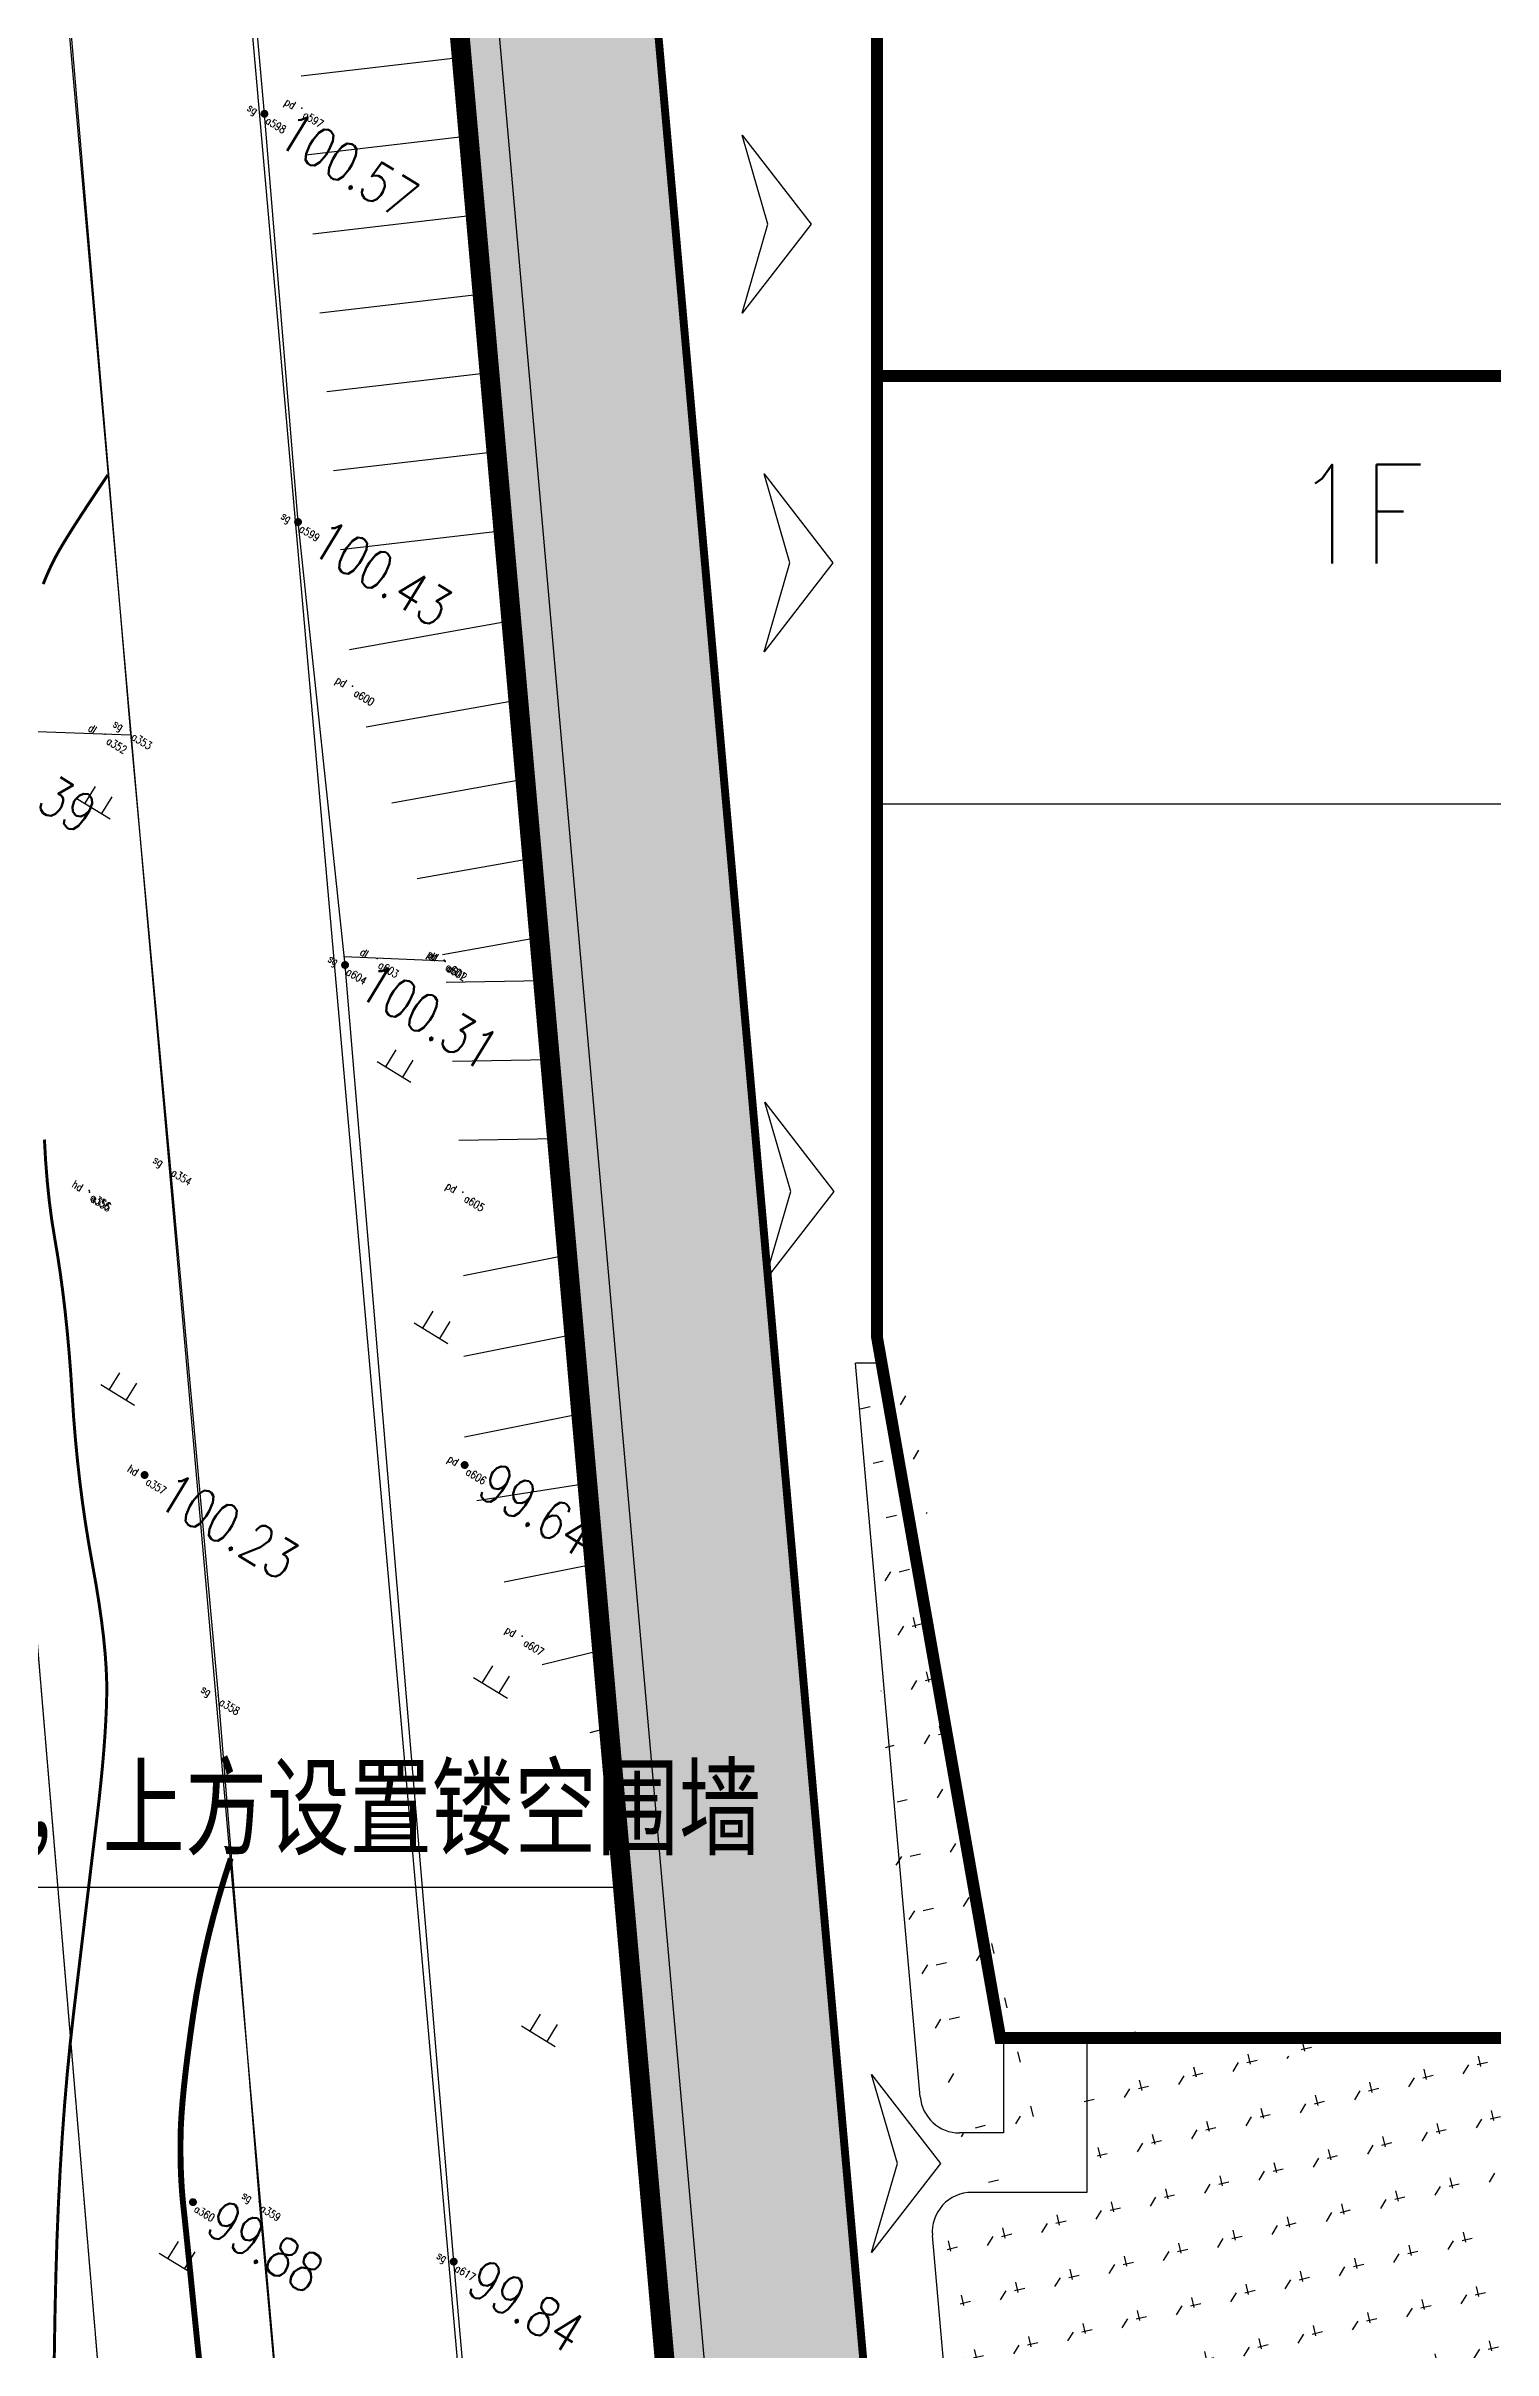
# Model space of a CAD drawing. Header units: millimetres. Extents: x -330863 to 383137, y -246038 to 314990.
# Drawn here: x -125490 to -88938, y 34169 to 92387 of the extents above; entities that cross this region are included whole.
import ezdxf
from ezdxf.enums import TextEntityAlignment as Align

# ---------------------------------------------------------------- set-up
doc = ezdxf.new("R2010")
doc.units = ezdxf.units.MM
for name, pattern in [('DASH', [0.35, 0.25, -0.1]), ('HIDDEN', [0.375, 0.25, -0.125]), ('X1', [5, 4, -1]), ('X2', [10, 8, -2])]:
    doc.linetypes.add(name, pattern=pattern)
for name, color, linetype in [('-GRASS', 114, 'Continuous'), ('-建筑轮廓线', 7, 'Continuous'), ('-总图道路', 7, 'Continuous'), ('-文字', 7, 'Continuous'), ('A-fence', 6, 'Continuous'), ('A-landscape', 41, 'Continuous'), ('GCD', 8, 'Continuous'), ('MAP', 251, 'Continuous'), ('S_其它', 7, 'Continuous'), ('S市政接口', 7, 'Continuous'), ('农转用2000坐标', 6, 'Continuous')]:
    doc.layers.add(name, color=color, linetype=linetype)
doc.layers.add('PUB_DIM', color=7, linetype='Continuous', lineweight=0)
doc.layers.add('X消防车道', color=6, linetype='HIDDEN', lineweight=18)
doc.styles.add('_HZTXT', font='simplex.shx', dxfattribs={"width": 0.8, "bigfont": 'hztxt.shx'})
doc.styles.add('_TCH_DIM_T3', font='SIMPLEX.shx', dxfattribs={"width": 0.6, "bigfont": 'GBCBIG.shx'})
doc.styles.add('hz', font='simplex', dxfattribs={"width": 0.699999988079071, "bigfont": 'hztxt'})
doc.styles.add('等线体', font='simplex.shx', dxfattribs={"width": 0.6, "bigfont": 'hztxt.shx'})
doc.linetypes.add('10422', pattern='A,0.75,[150,AAA.SHX,S=0.5,R=0,X=0,Y=0.5],1.5,[177,AAA.SHX,S=1,R=0,X=0,Y=0.4],0.75', length=3)
doc.linetypes.add('1161', pattern='A,0,[149,AAA.SHX,S=0.15,R=0,X=0,Y=0],-1.6', length=1.6)
doc.linetypes.add('FENCELINE2', pattern='A,0.25,-0.1,[132,ltypeshp.shx,S=0.1,R=0,X=-0.1,Y=0],-0.1,1', length=1.45)
doc.dimstyles.new('_TCH_ARCH_M_M&&1', dxfattribs={"dimtxt": 3, "dimasz": 0.5, "dimexe": 1.25, "dimexo": 1.5, "dimgap": 0.6312500000000001, "dimtad": 1, "dimtxsty": '_TCH_DIM_T3', "dimblk": 'ARCHTICK', "dimcen": 2.5, "dimclrt": 7, "dimazin": 2, "dimtfac": 1, "dimtix": 1, "dimtmove": 2, "dimatfit": 3})
pattern_1 = [(58.51216201923266, (-1970228605.701966, -2547630934.377606), (-329.7050402672918, 1372.037246682207), [264.5806600000001, -1731.010149999999]), (13.51216201923265, (-1970228605.701966, -2547630934.377606), (-329.7052649889981, 1372.038181840949), [264.58066, -1146.516149999998]), (103.5121620192325, (-1970228605.701966, -2547630934.377606), (-1372.038181840949, -329.7052649889981), [264.5806599999999, -1146.516149999997])]
pattern_2 = [(328.5122373580438, (-1970227838.225398, -2547631404.462406), (6187.806834028878, 1486.958837609646), [1349.999999999999, -3149.999999999999]), (328.5122373580438, (-1970225300.753295, -2547632430.97852), (6187.806834028878, 1486.958837609646), [1124.999999999998, -3374.999999999999]), (328.5122373580438, (-1970225375.101239, -2547632121.58818), (6187.806834028878, 1486.958837609646), [899.9999999999995, -3599.999999999999]), (328.5122373580438, (-1970225938.71009, -2547630457.115271), (6187.806834028878, 1486.958837609646), [675, -675, 899.9999999999995, -2249.999999999996]), (328.5122373580438, (-1970225821.188889, -2547630265.246129), (6187.806834028878, 1486.958837609646), [899.9999999999995, -224.9999999999999, 1124.999999999998, -2249.999999999996]), (328.5122373580438, (-1970227077.926367, -2547628440.078764), (6187.806834028878, 1486.958837609646), [1124.999999999998, -3374.999999999999]), (328.5122373580438, (-1970223314.891472, -2547630481.112419), (6187.806834028878, 1486.958837609646), [1124.999999999998, -3374.999999999999]), (58.51223735804372, (-1970228135.617166, -2547630166.90104), (-1486.958837609646, 6187.806834028878), [675, -3824.999999999997]), (58.51223735804372, (-1970225797.191742, -2547627641.427511), (-1486.958837609646, 6187.806834028878), [450, -4049.999999999996]), (58.51223735804372, (-1970227838.225398, -2547631404.462406), (-1486.958837609646, 6187.806834028878), [675, -3824.999999999997]), (58.51223735804372, (-1970225339.105515, -2547628185.860253), (-1486.958837609646, 6187.806834028878), [224.9999999999999, -4274.999999999995]), (58.51223735804372, (-1970226087.405974, -2547629838.334588), (-1486.958837609646, 6187.806834028878), [675, -3824.999999999997]), (58.51223735804372, (-1970226526.31609, -2547631416.46098), (-1486.958837609646, 6187.806834028878), [1124.999999999997, -3374.999999999996]), (58.51223735804372, (-1970224497.281007, -2547628965.335395), (-1486.958837609646, 6187.806834028878), [675, -3824.999999999997]), (58.51223735804372, (-1970225053.712322, -2547630735.330928), (-1486.958837609646, 6187.806834028878), [899.9999999999992, -3599.999999999995]), (58.51223735804372, (-1970224861.84318, -2547630852.852129), (-1486.958837609646, 6187.806834028878), [899.9999999999992, -3599.999999999995]), (58.51223735804372, (-1970225535.795696, -2547632814.716804), (-1486.958837609646, 6187.806834028878), [450, -4049.999999999996]), (58.51223735804372, (-1970224607.624672, -2547632591.672979), (-1486.958837609646, 6187.806834028878), [1124.999999999997, -3374.999999999996]), (13.51223735804375, (-1970227986.92128, -2547630785.681722), (2350.423994265529, 3837.382829380015), [1909.187999999995, -4454.772899999999]), (13.51223735804375, (-1970227485.661798, -2547630828.85498), (2350.423994265529, 3837.382829380015), [954.5939999999998, -5409.366899999998]), (13.51223735804375, (-1970224466.106323, -2547629775.98522), (2350.423994265529, 3837.382829380015), [1272.792149999999, -5091.168599999996]), (13.51223735804375, (-1970224348.585123, -2547629584.116078), (2350.423994265529, 3837.382829380015), [954.5939999999998, -5409.366899999998]), (103.5122373580437, (-1970225926.711516, -2547629145.205963), (-3837.382829380015, 2350.423994265529), [318.1994999999999, -6045.761399999998]), (103.5122373580437, (-1970227986.92128, -2547630785.681722), (-3837.382829380015, 2350.423994265529), [636.3944999999999, -5727.566399999997]), (103.5122373580437, (-1970226130.579232, -2547630339.594071), (-3837.382829380015, 2350.423994265529), [636.3944999999999, -5727.566399999997]), (103.5122373580437, (-1970224583.627524, -2547629967.854362), (-3837.382829380015, 2350.423994265529), [636.3944999999999, -5727.566399999997]), (103.5122373580437, (-1970222962.327873, -2547629905.504994), (-3837.382829380015, 2350.423994265529), [954.5939999999998, -5409.366899999998]), (103.5122373580437, (-1970223079.849073, -2547630097.374137), (-3837.382829380015, 2350.423994265529), [636.3944999999999, -5727.566399999997]), (103.5122373580437, (-1970223036.675815, -2547629596.114652), (-3837.382829380015, 2350.423994265529), [636.3944999999999, -5727.566399999997]), (103.5122373580437, (-1970226303.272265, -2547632344.632007), (-3837.382829380015, 2350.423994265529), [954.5939999999998, -5409.366899999998]), (355.0772885580437, (-1970223741.803015, -2547630747.329504), (3837.382818168541, -2350.42398528727), [503.0999999999999, -9559.205699999997]), (355.0772885580437, (-1970225288.754723, -2547631119.069212), (3837.382818168541, -2350.42398528727), [503.0999999999999, -9559.205699999997]), (355.0772885580437, (-1970225926.711516, -2547629145.205963), (3837.382818168541, -2350.42398528727), [1006.199999999997, -9056.105699999998]), (355.0772885580437, (-1970225147.236374, -2547628303.381453), (3837.382818168541, -2350.42398528727), [1006.199999999997, -9056.105699999998]), (355.0772885580437, (-1970225734.842374, -2547629262.727163), (3837.382818168541, -2350.42398528727), [1006.199999999997, -9056.105699999998]), (355.0772885580437, (-1970222962.327873, -2547629905.504994), (3837.382818168541, -2350.42398528727), [1006.199999999997, -9056.105699999998]), (355.0772885580437, (-1970227783.053566, -2547629591.293614), (3837.382818168541, -2350.42398528727), [1509.344999999999, -8552.9607]), (355.0772885580437, (-1970227665.532366, -2547629399.424473), (3837.382818168541, -2350.42398528727), [1509.344999999999, -8552.9607]), (355.0772885580437, (-1970226725.362765, -2547627864.471337), (3837.382818168541, -2350.42398528727), [1509.344999999999, -8552.9607]), (31.94718617804375, (-1970224924.192548, -2547629231.552478), (2351.338415779578, 3837.953054879803), [503.0999999999996, -9559.199999999992]), (31.94718617804375, (-1970223314.891472, -2547630481.112419), (2351.338415779578, 3837.953054879803), [503.0999999999996, -6036.599999999995, 1006.199999999996, -2515.499999999997]), (31.94718617804375, (-1970223933.672156, -2547630629.808303), (2350.423982255934, 3837.382824745177), [1006.199999999996, -9056.105699999995]), (31.94718617804375, (-1970226001.059457, -2547628835.815621), (2350.423982255934, 3837.382824745177), [1006.199999999996, -9056.105699999995]), (31.94718617804375, (-1970226192.928599, -2547628718.29442), (2350.423982255934, 3837.382824745177), [1006.199999999996, -9056.105699999995]), (31.94718617804375, (-1970224614.802207, -2547629157.204536), (2350.423982255934, 3837.382824745177), [1509.344999999998, -8552.960699999992]), (85.07728855804373, (-1970226161.753916, -2547629528.944246), (2350.423985287269, 3837.382818168541), [503.0999999999998, -9559.205699999997]), (85.07728855804373, (-1970223902.49747, -2547631440.458128), (2350.423985287269, 3837.382818168541), [503.0999999999998, -9559.205699999997]), (85.07728855804373, (-1970225375.101239, -2547632121.58818), (2350.423985287269, 3837.382818168541), [1006.199999999997, -9056.105699999996]), (85.07728855804373, (-1970225449.449179, -2547631812.197837), (2350.423985287269, 3837.382818168541), [1006.199999999997, -9056.105699999996]), (85.07728855804373, (-1970223420.414098, -2547629361.072252), (2350.423985287269, 3837.382818168541), [1006.199999999997, -9056.105699999996]), (85.07728855804373, (-1970227665.532366, -2547629399.424473), (2350.423985287269, 3837.382818168541), [1006.199999999997, -9056.105699999996]), (85.07728855804373, (-1970226687.010547, -2547632109.589605), (2350.423985287269, 3837.382818168541), [1509.344999999996, -8552.960699999998]), (121.9471861780437, (-1970223933.672156, -2547630629.808303), (-3837.382824745177, 2350.423982255937), [1006.199999999997, -9056.105699999998]), (121.9471861780437, (-1970223859.324215, -2547630939.198646), (-3837.382824745177, 2350.423982255937), [1006.199999999997, -9056.105699999998]), (121.9471861780437, (-1970227912.57334, -2547631095.072063), (-3837.382824745177, 2350.423982255937), [503.0999999999998, -9559.205699999997]), (121.9471861780437, (-1970225821.188889, -2547630265.246129), (-3837.382824745177, 2350.423982255937), [503.0999999999998, -9559.205699999997]), (121.9471861780437, (-1970224348.585123, -2547629584.116078), (-3837.382824745177, 2350.423982255937), [503.0999999999998, -9559.205699999997])]

# ---------------------------------------------------------------- blocks, each defined once
blk = doc.blocks.new('gc119')
for p, q in [((-1, 0), (1, 0)), ((-0.5, 1), (-0.5, 0)), ((0.5, 1), (0.5, 0))]:
    blk.add_line(p, q)
blk = doc.blocks.new('GC200')
at = {"linetype": 'Continuous', "const_width": 0.2, "flags": 128}
blk.add_lwpolyline([(-0.1, 0, 1), (0.1, 0, 1)], format="xyb", close=True, dxfattribs=at)
blk = doc.blocks.new('_ArchTick')
at = {"color": 0, "linetype": 'ByBlock', "const_width": 0.4}
blk.add_lwpolyline([(-0.5, -0.5), (0.5, 0.5)], dxfattribs=at)
blk = doc.blocks.new('*D475')
at = {"layer": 'Defpoints', "color": 0, "transparency": 16777216}
for p in [(-104499.9985174485, 80239.78290537374), (-88499.9985171575, 80239.78290537374), (-88499.9985171575, 73235.63720442355)]:
    blk.add_point(p, dxfattribs=at)
at = {"layer": 'PUB_DIM', "color": 0, "lineweight": -2, "transparency": 16777216}
for p, q in [((-104499.9985174485, 80238.28290537371), (-104499.9985174485, 73234.38720442355)), ((-88499.9985171575, 80238.28290537371), (-88499.9985171575, 73234.38720442355)), ((-104499.9985174485, 73235.63720442355), (-88499.9985171575, 73235.63720442355))]:
    blk.add_line(p, q, dxfattribs=at)
at = {"layer": 'PUB_DIM', "color": 0, "lineweight": -2, "transparency": 16777216, "xscale": 0.5, "yscale": 0.5, "zscale": 0.5, "rotation": 180}
blk.add_blockref('_ArchTick', (-104499.9985174485, 73235.63720442355), dxfattribs=at)
at = {"layer": 'PUB_DIM', "color": 0, "lineweight": -2, "transparency": 16777216, "xscale": 0.5, "yscale": 0.5, "zscale": 0.5}
blk.add_blockref('_ArchTick', (-88499.9985171575, 73235.63720442355), dxfattribs=at)
at = {"layer": 'PUB_DIM', "color": 7, "transparency": 16777216, "insert": (-96499.99851730303, 73237.76845442355), "char_height": 3, "attachment_point": 5, "style": '_TCH_DIM_T3'}
blk.add_mtext('\\A1;16000.00', dxfattribs=at)

msp = doc.modelspace()

# ---------------------------------------------------------------- hatches: boundary and pattern name
at = {"layer": '-GRASS'}
h = msp.add_hatch(dxfattribs=at)
h.set_pattern_fill('GRASS', color=256, scale=500, angle=-31.48783798076735)
h.set_pattern_definition(pattern_1)
h.paths.add_polyline_path([(-118622.0629064459, 144697.9448643327, 0.1474760960691413), (-119909.3333739415, 147913.9705492929), (-111850.4828543495, 56463.54069251567), (-110826.5925631835, 56236.33826913311)])
h = msp.add_hatch(dxfattribs=at)
h.set_pattern_fill('GRASS', color=256, scale=500, angle=-31.48783798076735)
h.set_pattern_definition(pattern_1)
h.paths.add_polyline_path([(-103406.3365067681, 40383.45253111795, 0.3886986354547848), (-102410.1796731679, 39471.2500923127), (-101299.9985188339, 39471.25009557232), (-101299.9985184264, 41871.25009920448), (-101383.9492864767, 41871.25009920448), (-104381.9073503813, 58921.25009622424), (-105039.935602746, 58921.2500943616)])
h = msp.add_hatch(dxfattribs=at)
h.set_pattern_fill('GRASS', color=256, scale=500, angle=-31.48783798076735)
h.set_pattern_definition(pattern_1)
h.paths.add_polyline_path([(-110826.5925631835, 56236.33826913311), (-111850.4828543495, 56463.54069251567), (-93881.19583215797, -147448.7937486917), (-92857.29912516892, -147675.9975956008)])
h = msp.add_hatch(dxfattribs=at)
h.set_pattern_fill('GRASS', color=256, scale=500, angle=-31.48783798076735)
h.set_pattern_definition(pattern_1)
h.paths.add_polyline_path([(-88599.99851806556, 41871.25009920448), (-88499.998517856, 18207.88235606626), (-102111.5153609402, 25690.04804424942), (-103097.9087071586, 36883.46766557545), (-102101.7690383573, 37971.25009370968), (-99199.99851955567, 37971.25009231269), (-99199.99851926463, 41871.25009920448)])
at = {"layer": 'A-landscape', "linetype": 'Continuous'}
h = msp.add_hatch(dxfattribs=at)
h.set_pattern_fill('毛石砌体', color=256, scale=299.9999999999999, angle=-31.48776264195623, style=0)
h.set_pattern_definition(pattern_2)
h.paths.add_polyline_path([(-119775.3012827574, 148671.2501423247), (-120176.8513992405, 148671.2501423247), (-114638.2264630496, 85819.92269743232), (-114245.5855949642, 85921.02326236664)])
h = msp.add_hatch(dxfattribs=at)
h.set_pattern_fill('毛石砌体', color=256, scale=299.9999999999999, angle=-31.48776264195623, style=0)
h.set_pattern_definition(pattern_2)
h.paths.add_polyline_path([(-114245.5855949642, 85921.02326236664), (-114638.2264630496, 85819.92269743232), (-107754.4632006879, 7704.205561131239), (-107361.8223326606, 7805.306126065552)])
at = {"layer": 'X消防车道'}
h = msp.add_hatch(dxfattribs=at)
h.set_pattern_fill('DOTS', color=8, scale=1000, angle=-31.48783798076735)
h.set_pattern_definition([(328.5121620192327, (-1970228605.701966, -2547630934.377606), (1506.050284478311, 939.1527315207007), [0, -1587.499999999999])])
h.paths.add_polyline_path([(-93210.31932864338, -143669.9816289544, 0.388696347810305), (-80260.50890044775, -155528.7499007024), (-29868.25021682074, -155528.749902565, 0.0729934230257984), (-27282.11924788542, -155149.1864708438), (-24812.54212517292, -154408.3133338205, -0.0729934230209538), (-22226.41115623759, -154028.7499007024), (83399.93261551949, -154028.749902565, -0.414215405250258), (92399.99996935017, -163028.7391755916), (92400.01187910326, -173021.7107695714), (96400.0120633305, -173176.2576506659), (96399.99996935017, -163028.7344095483, 0.4142203272388091), (83399.6842201473, -150028.7499058246), (-22813.48650954664, -150028.749903962, 0.0729934230411844), (-25399.61747935508, -150408.3133356832), (-27869.19458594406, -151149.1864689812, -0.0729934230362219), (-30455.32555586891, -151528.7499007024), (-80260.50890015671, -151528.7499007024, -0.3886976849728412), (-89225.76594498008, -143318.7917464599), (-114666.7633144511, 145381.2082974985, -0.4401982675162612), (-105701.5062695695, 155171.2501437217), (85999.68118983321, 155171.2501404621, -0.414210992521494), (94999.68118930935, 146171.3291063718, -0.1414481113697162), (96999.68118965859, 153099.4533711858, 0.2576703992202549), (85999.5199388382, 159171.2501390651), (-105701.6028190823, 159171.2501441874, 0.4401960510058327), (-118651.3220010651, 145030.0785886869)])

# ---------------------------------------------------------------- linework, layer by layer
at = {"layer": '-建筑轮廓线', "const_width": 300, "elevation": 10100}
msp.add_lwpolyline([(-88499.9985171575, 84051.25010030344), (-88499.9985170411, 104651.2501003966), (-104499.9985165754, 104651.2501003966), (-104499.9985171575, 84051.25010030344)], close=True, dxfattribs=at)
msp.add_lwpolyline([(-88599.99851806556, 42051.25009937211), (-101383.9492865931, 42051.25009937211), (-104499.9985176814, 59772.85869110375), (-104499.9985171575, 84051.25010030344), (-99382.19749094918, 84051.2500993721), (-94135.86357066873, 84051.2500993721), (-88499.9985171575, 84051.25010030344)], dxfattribs=at)
at = {"layer": '-总图道路'}
for p, q in [((-92048.97187836235, -156848.7498996034, 10100), (-118710.1761069475, 145697.9447111301, 10100)), ((-104381.907350556, 59101.25009592622, 10100), (-105039.935602746, 59101.25009406358, 10100)), ((-103406.3378405384, 40563.4676643461, 10100), (-105039.935602746, 59101.25009406358, 10100)), ((-101299.9985188339, 42051.25009937211, 10100), (-101299.9985188339, 39651.25009573996, 10100)), ((-99199.99851926463, 42051.25009937211, 10100), (-99199.99851926463, 38151.25010039658, 10100)), ((-101299.9985188339, 39651.25009573996, 10100), (-102410.1981662656, 39651.25009248033, 10100)), ((-99199.99851926463, 38151.25010039658, 10100), (-102101.7690383573, 38151.25009248033, 10100)), ((-99753.65567696048, -886.5323265269399, 10100), (-103097.9087074497, 37063.46766574308, 10100))]:
    msp.add_line(p, q, dxfattribs=at)
for points, elevation in [([(-125222.1342405514, 148767.0760561526), (-97501.66226358619, -165927.0740256831)], 112108.9999999763), ([(-129813.5966194654, 148371.250142511), (-102153.5767055442, -165636.6233637742)], 10100)]:
    msp.add_lwpolyline(points, dxfattribs=dict(at, elevation=elevation))
for centre, start, end in [((-102410.1981689431, 40651.25009248033, 10100), 185.0360518371188, 269.9999979756226), ((-102101.7690358544, 37151.25009248033, 10100), 90.00000015674752, 185.0360445252713)]:
    msp.add_arc(centre, 1000, start, end, dxfattribs=at)
at = {"layer": 'A-fence', "linetype": 'FENCELINE2', "ltscale": 0.0025}
msp.add_line((-119976.0763493227, 148671.2501409277, 10100), (-92966.48708265042, -157828.7498292699, 10100), dxfattribs=at)
at = {"layer": 'A-landscape', "linetype": 'Continuous', "elevation": 10100}
for points in [[(-93149.63754603874, -158028.7498289905), (-120176.8513992405, 148671.2501423247)], [(-92783.33648555912, -157628.7498295493), (-119775.3012827574, 148671.2501423247)]]:
    msp.add_lwpolyline(points, dxfattribs=at)
at = {"layer": 'MAP', "linetype": 'Continuous', "elevation": 10100, "flags": 128}
msp.add_lwpolyline([(89999.5778341568, 198988.8426653854), (-123977.9142581951, 194083.5166710242), (-92775.77438176145, -159992.9235315136), (90000.00148703344, -167056.3588061556)], close=True, dxfattribs=at)
at = {"layer": 'MAP', "linetype": '10422', "flags": 128}
msp.add_lwpolyline([(-98102.82609687185, -161561.1142095364), (-98834.82955791755, -151475.7109487615), (-99257.59166286793, -146263.3854405209), (-100364.3289240985, -133102.3717395216), (-103053.4642099496, -102588.6802490055), (-104125.4881214676, -90113.83561074732), (-105966.3987736543, -69467.08310751244), (-107241.844169735, -54856.50306876749), (-109471.0101116774, -30306.15813873708), (-110476.470331077, -18522.91907865554), (-111366.6766443616, -7751.932228747755), (-112621.7051247344, 7496.976995542645), (-113709.7638944373, 19493.8102491945), (-115191.4544948353, 36400.16638923436), (-117936.6545553761, 69165.72682529688), (-119124.3202010495, 80360.48123536631), (-119973.9383404353, 90675.06300115958), (-121028.2395596709, 102537.4699637107), (-123042.2722843336, 124488.7353071757), (-124209.3347272579, 137110.9152004868), (-125254.5524275605, 149235.12836935), (-127227.8449853742, 171159.094649069), (-128292.7678139508, 182272.8046236374), (-128764.0503071574, 187693.095926363), (-129291.6716350568, 193899.0112693794)], dxfattribs=at)
at = {"layer": 'MAP', "linetype": '10422'}
msp.add_lwpolyline([(-133474.6627652179, 193543.3771337196), (-133221.1446720152, 190561.4813293144), (-132180.7351028523, 178324.1183405556), (-131904.6479899529, 172920.1905184239), (-128282.7618986461, 130399.2525094002), (-126953.5620748624, 117277.8797984868), (-123365.0271046767, 75104.5460223034), (-122357.6965506631, 64088.26361240819), (-121145.4216754623, 50708.98673932999), (-120110.6012170179, 37916.85374237597), (-118754.733566076, 22817.26116843522), (-116305.1615176932, -4880.687001459301), (-114560.0330647407, -24992.66593653709), (-112135.1932108495, -53050.72147568687), (-110381.5494835703, -73413.00520563498), (-108448.3933460409, -94249.94385551661), (-106193.0806875438, -120591.7341111414), (-104483.3994299965, -139760.2786308341), (-102816.8561492907, -157157.4600840174), (-102459.1871413262, -162020.7600508071)], dxfattribs=at)
at = {"layer": 'MAP', "linetype": 'X1', "elevation": 10100, "flags": 128}
msp.add_lwpolyline([(-106123.5938966251, -152387.9940261319), (-118181.5279654669, -37646.33495623246), (-130410.1226535835, 108086.9469313696), (-131732.5005516736, 122019.7367441654), (-135483.9185694558, 151514.1963443532)], dxfattribs=at)
at = {"layer": 'MAP', "linetype": 'Continuous', "elevation": 10100}
for points in [[(-114990.7995017688, 92099.30618915707), (-119041.4674745383, 91626.75132246688)], [(-114815.164615456, 90106.23213758694), (-118928.1554383901, 89626.40662601218)], [(-114639.529729085, 88113.15808601677), (-118752.5013540848, 87633.33481380715)], [(-114463.8948427723, 86120.08403444663), (-118576.8472698377, 85640.26300346477)], [(-114288.2599559356, 84127.0099824108), (-118401.193185416, 83647.19119032843)], [(-114112.6250695647, 82133.93593037501), (-118225.539101169, 81654.11937905475)], [(-113936.9901832519, 80140.86187927052), (-118049.8850170383, 79661.04756545275)], [(-113735.9953494719, 77860.00756237656), (-117826.8040361558, 77129.84303029254)], [(-113559.7370537557, 75859.85917428508), (-117399.6669634338, 75174.47375429794)], [(-113383.4787584468, 73859.71078433096), (-116758.5407010605, 73257.29920359328)], [(-113207.2204626724, 71859.56239530817), (-116117.4144388619, 71340.12465428561)], [(-113030.96216748, 69859.41400721669), (-115476.288176314, 69422.9501054436)], [(-112934.5649868459, 68765.51562098786), (-115385.4620578326, 68726.64490545169)], [(-112758.5436123749, 66768.05576605722), (-115225.4175142711, 66728.9316604659)], [(-112582.52223738, 64770.59591112658), (-115065.3729706514, 64731.21841734275)], [(-112323.614667342, 61832.5579694286), (-114947.0688485866, 61310.73789594695)], [(-112147.0123305311, 59828.5054594092), (-114933.6484557693, 59274.2275625281)], [(-111970.409993371, 57824.45294845849), (-114920.228063243, 57237.71722724661)], [(-111815.1248955377, 56062.30474419891), (-114610.5926262657, 55622.48869117349)], [(-111635.7177802687, 54026.42409427091), (-113920.8276405674, 53569.51886944472)], [(-111444.1050539585, 51852.03630447388), (-112953.5656830389, 51478.72301114722)], [(-111270.9647730784, 49887.27059930563), (-111753.1931865937, 49764.78325592354)]]:
    msp.add_lwpolyline(points, dxfattribs=at)
at = {"layer": 'MAP', "linetype": 'Continuous', "flags": 128}
for points, const_width in [([(-125562.7735864813, 78791.68013220651), (-125504.9026700412, 78934.77748537436), (-125444.8869403545, 79074.595389124), (-125382.7263980615, 79211.13384718075), (-125318.4210422309, 79344.39285628498), (-125251.9708735612, 79474.372417368), (-125172.1987173636, 79619.15568372235), (-125067.927399124, 79796.82580910623), (-124939.1569193662, 80007.38279445095), (-124785.887277741, 80250.82663742825), (-124608.1184744811, 80527.15734129772), (-124405.8505092957, 80836.3749009371), (-124179.0833826503, 81178.47932053728), (-123927.8170937882, 81553.47059916705)], 75), ([(-125289.4414854212, 33409.96554557234), (-125279.0006194822, 34268.04922863841), (-125263.2792559429, 35148.97085370496), (-125242.2773950361, 36052.73042123765), (-125214.5745999855, 36957.25339341909), (-125178.7504344806, 37840.46523056924), (-125134.8048984632, 38702.36593222246), (-125082.7379916422, 39542.95549931005), (-125022.5497147161, 40362.23393043503), (-124954.240067685, 41160.20122746006), (-124877.8090495593, 41936.85738852248), (-124793.2566612703, 42692.20241548493), (-124706.5826173616, 43420.21302243694), (-124623.7866329588, 44114.86592626199), (-124544.8687077709, 44776.16112742572), (-124469.8288421473, 45404.09862359985), (-124398.6670357385, 45998.67841757833), (-124331.383288952, 46559.90050749853), (-124267.9776015552, 47087.76489429175), (-124208.4499736642, 47582.27157749235), (-124154.137236937, 48049.57823937758), (-124106.3762245444, 48495.84256408736), (-124065.1669353805, 48921.06455115601), (-124030.5093700276, 49325.24419918656), (-124002.403528369, 49708.38150864467), (-123980.8494104631, 50070.47648046166), (-123965.847016077, 50411.52911417186), (-123957.3963454435, 50731.53940930962), (-123958.4939185856, 51053.59407437965), (-123972.1362543618, 51400.77981555834), (-123998.32335382, 51773.09663238004), (-124037.0552161452, 52170.5445253104), (-124088.331842036, 52593.12349108979), (-124152.1532310848, 53040.83353623748), (-124228.5193834663, 53513.67465609684), (-124317.4302987731, 54011.64685113355), (-124408.7322597601, 54525.17262723296), (-124492.2715482511, 55044.67448608949), (-124568.0481652357, 55570.15242910012), (-124636.0621094913, 56101.60645626485), (-124696.3133816584, 56639.0365661867), (-124748.8019817951, 57182.44276119396), (-124793.5279095522, 57731.82503849268), (-124830.4911650461, 58287.18339947983), (-124866.3707626378, 58838.03954597563), (-124907.8457165719, 59373.91517933458), (-124954.9160262663, 59894.81029909104), (-125007.5816918374, 60400.72490617633), (-125065.8427136345, 60891.65900059044), (-125129.6990915993, 61367.6125809364), (-125199.1508256737, 61828.58564861119), (-125274.1979157412, 62274.5782036148), (-125346.7683259491, 62724.62055616081), (-125408.7900213175, 63197.74302111938), (-125460.2630015556, 63693.94559616223), (-125501.1872660811, 64213.22828361764), (-125531.5628157672, 64755.59108115732)], 75), ([(-121592.5984027539, 33632.92662443593), (-121645.1174486405, 34129.94469719008), (-121695.7057547383, 34618.84548252449), (-121744.3633200577, 35099.6289823018), (-121790.440556067, 35559.16887072847), (-121833.2878742926, 35984.33881921694), (-121872.9052741523, 36375.13883056119), (-121909.292755879, 36731.56890243292), (-121942.4503196473, 37053.62903529778), (-121972.3779652244, 37341.31923101843), (-121999.0756926685, 37594.63948866353), (-122022.5435015722, 37813.58980730176), (-122042.7482787613, 38018.04610218853), (-122059.65690949, 38227.8842853196), (-122073.2693941658, 38443.10435948893), (-122083.5857325559, 38663.70632097125), (-122090.6059245439, 38889.69017256052), (-122094.3299705372, 39121.05591425672), (-122094.7578700702, 39357.80354559422), (-122091.8896237831, 39599.93306564167), (-122083.0331674637, 39861.10200842843), (-122065.4964384716, 40154.96790844947), (-122039.2794365738, 40481.53076570481), (-122004.3821618287, 40840.79057926312), (-121960.8046143525, 41232.7473491244), (-121908.5467937379, 41657.40107621997), (-121847.6087004505, 42114.75176054984), (-121777.9903342575, 42604.79940118268), (-121698.364964684, 43110.13235261664), (-121607.4058618373, 43613.33896609023), (-121505.1130247279, 44114.4192434661), (-121391.4864543453, 44613.37318381294), (-121266.5261501656, 45110.2007875964), (-121130.2321121306, 45604.90205435082), (-120982.6043406478, 46097.47698547319), (-120823.6428354261, 46587.9255772382)], 150)]:
    msp.add_lwpolyline(points, dxfattribs=dict(at, const_width=const_width))
at = {"layer": 'MAP', "linetype": '1161', "flags": 128}
for points, elevation in [([(-123353.1368754315, 74974.51311413199), (-128093.9764858899, 75139.74190613255), (-130191.1865342385, 73616.91722430289), (-133448.1938176881, 60817.39287607372), (-132385.4318658681, 48511.22312124818), (-132298.899225248, 46759.0147710219), (-132529.1533124959, 43486.38997616246), (-134954.9978625704, 43353.85782241821)], 114073), ([(-115387.5684800418, 69259.03373600915), (-117958.2339957682, 69369.1313212551)], 110141)]:
    msp.add_lwpolyline(points, dxfattribs=dict(at, elevation=elevation))
at = {"layer": 'MAP', "linetype": 'Continuous'}
for p in [(-119973.9383404353, 90675.06300115958, 110673), (-119032.816355871, 90813.9493224956, 110770), (-119124.3202010495, 80360.48123536631, 110526), (-117745.6562090642, 76209.09332221374, 110365), (-123365.0271046767, 75104.5460223034, 110476), (-123997.3238764773, 74996.96446133777, 110478), (-117129.0417473623, 69333.61831370741, 110289), (-115430.2060327585, 69285.14961542562, 110141), (-117936.6545553761, 69165.72682529688, 110405), (-115407.0113245374, 69252.17984866351, 110153), (-122357.6965506631, 64088.26361240819, 110336), (-124404.6415859461, 63466.92793553695, 110611), (-124394.2062636465, 63426.52862861752, 110613), (-114961.0262530599, 63428.73839911074, 109822), (-114915.565527915, 56530.18939604982, 109736), (-123001.6190155852, 56278.63622939214, 110330), (-113462.5104882265, 52205.41471445932, 109574), (-121145.4216754623, 50708.98673932999, 110185), (-121779.3031202722, 37903.47623422742, 109977), (-120110.6012170179, 37916.85374237597, 109974), (-115191.4544948353, 36400.16638923436, 109941)]:
    msp.add_point(p, dxfattribs=at)
at = {"layer": 'S_其它', "elevation": 10099.99996137168}
for points in [[(-107905.7254852541, 90139.56260211515), (-106163.8497549738, 87889.56233016896), (-107905.7254852541, 85639.56249408174), (-107252.5220670667, 87889.5625690532), (-107905.7254852541, 90139.56260211515)], [(-107352.1434497833, 81578.8457882193), (-105610.2677193866, 79328.84551580745), (-107352.1434497833, 77078.84568018588), (-106698.9400314795, 79328.84575515737), (-107352.1434497833, 81578.8457882193)], [(-107329.6160554327, 65696.2609351215), (-105587.7403253852, 63446.26066410664), (-107329.6160554327, 61196.26082708808), (-106676.4126373618, 63446.26090205955), (-107329.6160554327, 65696.2609351215)], [(-104636.1361909821, 41130.61481896537), (-102894.2604605853, 38880.61454608786), (-104636.1361909821, 36630.6147104663), (-103982.9327726783, 38880.61478590342), (-104636.1361909821, 41130.61481896537)]]:
    msp.add_lwpolyline(points, dxfattribs=at)
at = {"layer": 'S市政接口'}
msp.add_line((-133161.5497712604, 45863.7555173412, 113100), (-110916.4084746712, 45863.75551920384, 113100), dxfattribs=at)
at = {"layer": 'X消防车道', "color": 8, "ltscale": 0.01}
for p, q in [((-93210.32463136129, -143669.9214557372, 10100), (-118821.505565776, 146961.2919894792, 10100)), ((-89225.76594486367, -143318.7917464599, 10100), (-114666.7633145675, 145381.2082974985, 10100))]:
    msp.add_line(p, q, dxfattribs=at)
at = {"layer": '农转用2000坐标', "color": 1, "linetype": 'DASH', "ltscale": 0.01, "const_width": 500, "elevation": 10100}
msp.add_lwpolyline([(89999.5778341568, 198988.8426653854), (-123977.9142581951, 194083.5166710242), (-92775.77438176145, -159992.9235315136), (90000.00148703344, -167056.3588061556)], close=True, dxfattribs=at)
at = {"layer": '农转用2000坐标', "color": 5, "linetype": 'X2', "ltscale": 0.001, "const_width": 200, "elevation": 10100}
msp.add_lwpolyline([(84999.5837552729, 193872.906665951), (-118528.8170893304, 189207.1208154596), (-88181.69460986741, -155166.7311208509), (84999.99547226122, -161859.3995187618)], close=True, dxfattribs=at)

# ---------------------------------------------------------------- block references
at = {"layer": 'MAP', "linetype": 'Continuous'}
ref = msp.add_blockref('GC200', (-119973.9383404353, 90675.06300115958, 110673), dxfattribs=dict(at, xscale=500, yscale=500, zscale=500, rotation=328.5121620192327))
ref.add_attrib('height', '100.57', dxfattribs={"layer": 'GCD', "linetype": 'Continuous', "height": 1000, "rotation": 328.5121620112481, "style": '等线体', "width": 0.8}).set_placement((-119462.287707834, 90361.67246259749, 110673), align=Align.MIDDLE_LEFT)
ref = msp.add_blockref('GC200', (-119124.3202010495, 80360.48123536631, 110526), dxfattribs=dict(at, xscale=500, yscale=500, zscale=500, rotation=328.5121620192327))
ref.add_attrib('height', '100.43', dxfattribs={"layer": 'GCD', "linetype": 'Continuous', "height": 1000, "rotation": 328.5121620112481, "style": '等线体', "width": 0.8}).set_placement((-118612.6695684483, 80047.09069633856, 110526), align=Align.MIDDLE_LEFT)
ref = msp.add_blockref('GC200', (-128093.9764858899, 75139.74190613255, 111492), dxfattribs=dict(at, xscale=500, yscale=500, zscale=500, rotation=328.5121620192327))
ref.add_attrib('height', '101.39', dxfattribs={"layer": 'GCD', "linetype": 'Continuous', "height": 1000, "rotation": 328.5121620112481, "style": '等线体', "width": 0.8}).set_placement((-127582.3258531722, 74826.35136850178, 111492), align=Align.MIDDLE_LEFT)
at = {"layer": 'MAP', "linetype": 'Continuous', "xscale": 500, "yscale": 500, "zscale": 1000, "rotation": 328.5121620192327}
for p in [(-124299.4442926696, 73122.96683916822, 10100), (-116700.2296103723, 66462.41938618943, 10100), (-115767.1994405659, 59858.69663039222, 10100), (-123682.3310474842, 58304.25851622596, 10100), (-114262.1111333696, 50901.20656246319, 10100), (-113055.1326671825, 42095.34410031512, 10100), (-122204.3436904182, 36354.49871623889, 10100)]:
    msp.add_blockref('gc119', p, dxfattribs=at)
at = {"layer": 'MAP', "linetype": 'Continuous'}
ref = msp.add_blockref('GC200', (-117936.6545553761, 69165.72682529688, 110405), dxfattribs=dict(at, xscale=500, yscale=500, zscale=500, rotation=328.5121620192327))
ref.add_attrib('height', '100.31', dxfattribs={"layer": 'GCD', "linetype": 'Continuous', "height": 1000, "rotation": 328.5121620112481, "style": '等线体', "width": 0.8}).set_placement((-117425.0039226585, 68852.3362853378, 110405), align=Align.MIDDLE_LEFT)
ref = msp.add_blockref('GC200', (-114915.565527915, 56530.18939604982, 109736), dxfattribs=dict(at, xscale=500, yscale=500, zscale=500, rotation=328.5121620192327))
ref.add_attrib('height', '99.64', dxfattribs={"layer": 'GCD', "linetype": 'Continuous', "height": 1000, "rotation": 328.5121620112481, "style": '等线体', "width": 0.8}).set_placement((-114403.9148952556, 56216.79885748774, 109736), align=Align.MIDDLE_LEFT)
ref = msp.add_blockref('GC200', (-123001.6190155852, 56278.63622939214, 110330), dxfattribs=dict(at, xscale=500, yscale=500, zscale=500, rotation=328.5121620192327))
ref.add_attrib('height', '100.23', dxfattribs={"layer": 'GCD', "linetype": 'Continuous', "height": 1000, "rotation": 328.5121620112481, "style": '等线体', "width": 0.8}).set_placement((-122489.9683828675, 55965.24568943307, 110330), align=Align.MIDDLE_LEFT)
ref = msp.add_blockref('GC200', (-121779.3031202722, 37903.47623422742, 109977), dxfattribs=dict(at, xscale=500, yscale=500, zscale=500, rotation=328.5121620192327))
ref.add_attrib('height', '99.88', dxfattribs={"layer": 'GCD', "linetype": 'Continuous', "height": 1000, "rotation": 328.5121620112481, "style": '等线体', "width": 0.8}).set_placement((-121267.6524874964, 37590.08569426835, 109977), align=Align.MIDDLE_LEFT)
ref = msp.add_blockref('GC200', (-115191.4544948353, 36400.16638923436, 109941), dxfattribs=dict(at, xscale=500, yscale=500, zscale=500, rotation=328.5121620192327))
ref.add_attrib('height', '99.84', dxfattribs={"layer": 'GCD', "linetype": 'Continuous', "height": 1000, "rotation": 328.5121620112481, "style": '等线体', "width": 0.8}).set_placement((-114679.8038621759, 36086.77585067228, 109941), align=Align.MIDDLE_LEFT)

# ---------------------------------------------------------------- texts
at = {"layer": '-文字', "linetype": 'Continuous', "style": '_HZTXT', "width": 0.8}
msp.add_text('1F', height=2500, rotation=359.9999389285039, dxfattribs=at).set_placement((-93938.82499157682, 79312.6436874084, 10100.00000015621))
at = {"layer": 'MAP', "linetype": 'Continuous', "style": 'hz', "width": 0.8}
for s, p in [('sg', (-120425.9694937477, 90777.64746237546, 110673)), ('pd', (-119484.847509067, 90916.5337823145, 110770)), ('a598', (-119965.2790021477, 90449.88248374313, 110673)), ('a597', (-119024.1570174671, 90588.76880368218, 110770)), ('sg', (-119576.351354362, 80463.06569611654, 110526)), ('a599', (-119115.6608628784, 80135.3007174842, 110526)), ('pd', (-118197.687362493, 76311.6777824983, 110365)), ('a600', (-117736.996870893, 75983.91280433163, 110365)), ('dl', (-124449.3550295569, 75099.54892115667, 110478)), ('sg', (-123817.0582578727, 75207.13048258796, 110476)), ('a352', (-123988.6645381897, 74771.78394345567, 110478)), ('a353', (-123356.3677663309, 74879.3655044213, 110476)), ('sg', (-118388.6857087468, 69268.31128558144, 110405)), ('dl', (-117581.0729005583, 69436.20277352631, 110289)), ('pd', (-115882.237186071, 69387.7340743132, 110141)), ('dl', (-115859.0424779663, 69354.76430941373, 110153)), ('a604', (-117927.9952172632, 68940.54630601779, 110405)), ('a603', (-117120.3824089584, 69108.43779535964, 110289)), ('a601', (-115421.5466943546, 69059.96909568086, 110141)), ('a602', (-115398.3519863663, 69026.99932938442, 110153)), ('sg', (-122809.7277039755, 64190.84807222709, 110336)), ('hd', (-124856.6727392585, 63569.51239628717, 110611)), ('a354', (-122349.0372121427, 63863.08309359476, 110336)), ('pd', (-115413.0574061396, 63531.32285846397, 109822)), ('a356', (-124395.9822476585, 63241.74741718918, 110611)), ('a355', (-124385.5469255336, 63201.34811120108, 110613)), ('a605', (-114952.366914656, 63203.5578802973, 109822)), ('hd', (-123453.6501688394, 56381.22068921104, 110330)), ('pd', (-115367.5966810528, 56632.77385726571, 109736)), ('a357', (-122992.9596771812, 56053.45571057871, 110330)), ('a606', (-114906.9061896857, 56305.00887909904, 109736)), ('pd', (-113914.5416415972, 52307.99917427822, 109574)), ('a607', (-113453.8511499972, 51980.23419611156, 109574)), ('sg', (-121597.4528288329, 50811.57120054587, 110185)), ('a358', (-121136.7623372329, 50483.80622098222, 110185)), ('sg', (-120562.6323702722, 38019.43820219487, 109974)), ('a360', (-121770.6437819847, 37678.29571634531, 109977)), ('a359', (-120101.9418787886, 37691.67322449386, 109974)), ('sg', (-115643.4856480313, 36502.75084905326, 109941)), ('a617', (-115182.7951565478, 36174.98587042093, 109941))]:
    msp.add_text(s, height=200, rotation=328.5121620112481, dxfattribs=at).set_placement(p)
at = {"layer": 'S市政接口', "width": 0.8}
msp.add_text('挡土墙，上方设置镂空围墙', height=2000, dxfattribs=at).set_placement((-132381.7828999576, 46886.58253353088, 113100))

# ---------------------------------------------------------------- dimensions: what is measured, and where the dimension line sits
at = {"layer": 'PUB_DIM'}
dim = msp.add_aligned_dim(p1=(-104499.9985174485, 80239.78290537374, 10100), p2=(-88499.9985171575, 80239.78290537374, 10100), distance=-7004.14570095019, dimstyle='_TCH_ARCH_M_M&&1', dxfattribs=at)
dim.commit()
dim.dimension.update_dxf_attribs({"geometry": '*D475', "text_midpoint": (-96499.99851730303, 73237.76845442355, 10100)})

doc.saveas('drawing.dxf')
